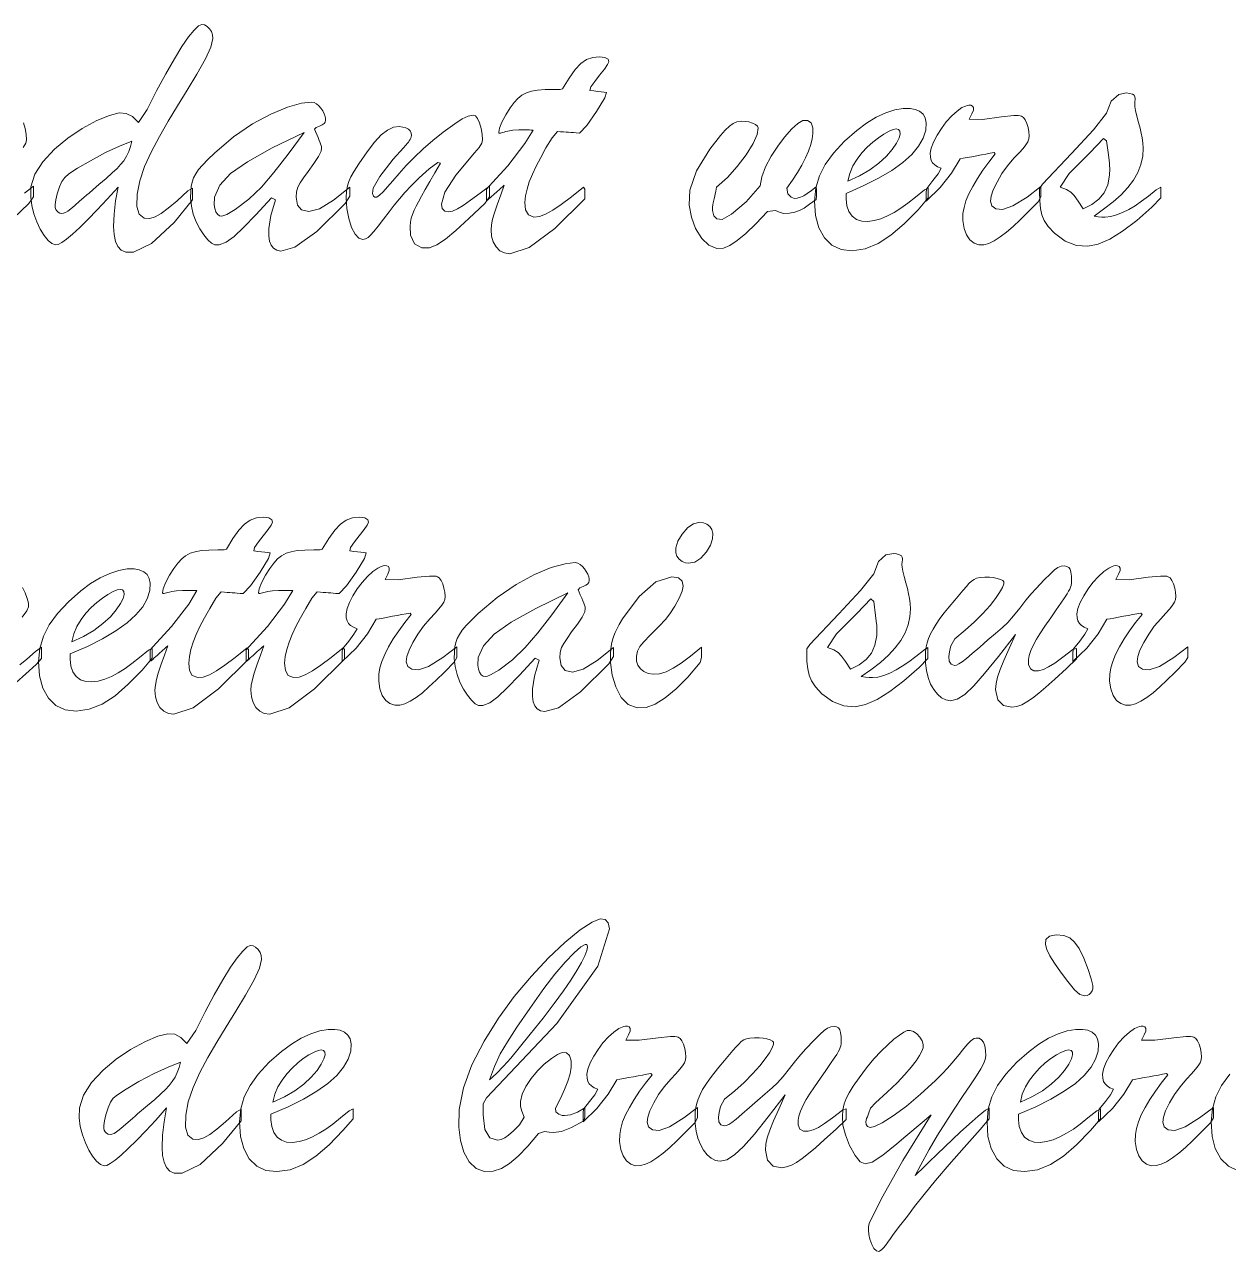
# Model space of a CAD drawing. Header units: inches. Extents: x 3 to 112, y 4 to 120.
# Drawn here: x 55.86 to 75.14, y 18.57 to 38.22 of the extents above; entities that cross this region are included whole.
import ezdxf

# ---------------------------------------------------------------- set-up
doc = ezdxf.new("R2010")
doc.units = ezdxf.units.IN
doc.header["$MEASUREMENT"] = 0
doc.layers.add('Calque 1', color=7, linetype='Continuous')

msp = doc.modelspace()

# ---------------------------------------------------------------- linework, layer by layer
at = {"layer": 'Calque 1', "lineweight": 0}
for points in [[(57.362, 35.618), (57.188, 35.424), (57.027, 35.25), (56.879, 35.098), (56.747, 34.968), (56.633, 34.864), (56.537, 34.784), (56.46, 34.729), (56.403, 34.698), (56.36, 34.692), (56.303, 34.713), (56.242, 34.764), (56.177, 34.843), (56.115, 34.942), (56.06, 35.058), (56.013, 35.188), (55.98, 35.322), (55.963, 35.458), (55.967, 35.623), (56.029, 35.823), (56.157, 36.024), (56.345, 36.223), (56.556, 36.401), (56.786, 36.556), (57.023, 36.683), (57.223, 36.766), (57.382, 36.804), (57.492, 36.797), (57.591, 36.747), (57.688, 36.652), (57.829, 36.859), (57.98, 37.158), (58.126, 37.431), (58.264, 37.673), (58.385, 37.871), (58.492, 38.023), (58.581, 38.132), (58.651, 38.197), (58.702, 38.22), (58.746, 38.213), (58.787, 38.191), (58.826, 38.154), (58.857, 38.108), (58.875, 38.058), (58.88, 37.998), (58.848, 37.86), (58.762, 37.669), (58.624, 37.427), (58.469, 37.17), (58.315, 36.918), (58.163, 36.671), (58.023, 36.427), (57.897, 36.185), (57.787, 35.946), (57.709, 35.717), (57.669, 35.501), (57.665, 35.308), (57.702, 35.181), (57.78, 35.117), (57.872, 35.112), (57.956, 35.139), (58.053, 35.194), (58.165, 35.278), (58.307, 35.398), (58.481, 35.556), (58.553, 35.598), (58.553, 35.496), (58.553, 35.412), (58.259, 35.051), (57.899, 34.714), (57.609, 34.573), (57.485, 34.576), (57.412, 34.608), (57.358, 34.665), (57.321, 34.748), (57.298, 34.855), (57.29, 34.987), (57.297, 35.184), (57.321, 35.396)], [(64.345, 37.182), (64.38, 37.182), (64.443, 37.182), (64.48, 37.192), (64.584, 37.364), (64.681, 37.498), (64.771, 37.594), (64.864, 37.658), (64.964, 37.694), (65.073, 37.704), (65.16, 37.693), (65.21, 37.664), (65.221, 37.624), (65.2, 37.58), (65.15, 37.507), (65.071, 37.408), (64.995, 37.308), (64.932, 37.221), (64.918, 37.165), (64.983, 37.157), (65.043, 37.15), (65.098, 37.144), (65.145, 37.138), (65.184, 37.134), (65.156, 37.044), (65.022, 36.826), (64.868, 36.603), (64.75, 36.482), (64.698, 36.485), (64.654, 36.489), (64.614, 36.492), (64.575, 36.495), (64.536, 36.498), (64.495, 36.501), (64.449, 36.504), (64.398, 36.508), (64.312, 36.406), (64.215, 36.243), (64.131, 36.093), (64.058, 35.954), (63.997, 35.824), (63.948, 35.702), (63.911, 35.586), (63.888, 35.475), (63.878, 35.368), (63.888, 35.25), (63.935, 35.17), (64.021, 35.136), (64.109, 35.144), (64.208, 35.181), (64.322, 35.245), (64.458, 35.338), (64.621, 35.461), (64.814, 35.614), (64.835, 35.586), (64.835, 35.488), (64.835, 35.43), (64.357, 34.954), (63.948, 34.651), (63.637, 34.55), (63.552, 34.562), (63.478, 34.598), (63.417, 34.659), (63.371, 34.738), (63.345, 34.83), (63.337, 34.933), (63.343, 35.014), (63.361, 35.105), (63.388, 35.205), (63.431, 35.332), (63.49, 35.495), (63.544, 35.647), (63.517, 35.622), (63.49, 35.599), (63.464, 35.575), (63.44, 35.553), (63.417, 35.532), (63.395, 35.512), (63.373, 35.492), (63.35, 35.472), (63.325, 35.45), (63.301, 35.429), (63.277, 35.407), (63.262, 35.404), (63.262, 35.489), (63.262, 35.582), (63.361, 35.69), (63.604, 35.957), (63.876, 36.314), (64.009, 36.529), (63.98, 36.53), (63.952, 36.532), (63.925, 36.533), (63.895, 36.533), (63.862, 36.534), (63.779, 36.533), (63.682, 36.527), (63.605, 36.515), (63.567, 36.506), (63.544, 36.499), (63.522, 36.492), (63.502, 36.486), (63.486, 36.482), (63.474, 36.48), (63.467, 36.481), (63.462, 36.486), (63.46, 36.495), (63.469, 36.559), (63.506, 36.656), (63.571, 36.775), (63.639, 36.885), (63.703, 36.971), (63.765, 37.038), (63.828, 37.089), (63.901, 37.127), (63.982, 37.153), (64.08, 37.169), (64.201, 37.179)], [(58.904, 36.162), (59.213, 36.42), (59.515, 36.628), (59.811, 36.787), (60.078, 36.897), (60.299, 36.961), (60.459, 36.978), (60.501, 36.97), (60.54, 36.95), (60.578, 36.918), (60.611, 36.879), (60.639, 36.837), (60.661, 36.791), (60.677, 36.75), (60.686, 36.718), (60.686, 36.689), (60.678, 36.658), (60.66, 36.633), (60.631, 36.615), (60.589, 36.595), (60.532, 36.573), (60.506, 36.544), (60.523, 36.505), (60.543, 36.459), (60.564, 36.41), (60.583, 36.365), (60.598, 36.328), (60.61, 36.296), (60.618, 36.267), (60.621, 36.241), (60.612, 36.191), (60.571, 36.107), (60.496, 35.993), (60.404, 35.867), (60.33, 35.764), (60.277, 35.685), (60.242, 35.617), (60.221, 35.541), (60.213, 35.454), (60.233, 35.329), (60.301, 35.251), (60.417, 35.225), (60.588, 35.271), (60.814, 35.409), (61.074, 35.618), (61.074, 35.563), (61.074, 35.473), (61.001, 35.355), (60.547, 34.906), (60.194, 34.653), (59.971, 34.593), (59.902, 34.605), (59.849, 34.636), (59.812, 34.684), (59.787, 34.75), (59.774, 34.833), (59.774, 34.956), (59.808, 35.161), (59.883, 35.415), (59.819, 35.446), (59.569, 35.175), (59.371, 34.969), (59.221, 34.827), (59.093, 34.734), (58.982, 34.69), (58.913, 34.69), (58.86, 34.718), (58.799, 34.773), (58.733, 34.853), (58.671, 34.948), (58.615, 35.06), (58.567, 35.184), (58.536, 35.312), (58.524, 35.443), (58.525, 35.544), (58.533, 35.626), (58.548, 35.698), (58.571, 35.763), (58.605, 35.829), (58.652, 35.896), (58.714, 35.97), (58.798, 36.058)], [(72.118, 35.54), (72.118, 35.56), (72.118, 35.596), (72.166, 35.663), (72.631, 36.156), (72.982, 36.533), (73.192, 36.801), (73.268, 36.995), (73.387, 37.102), (73.514, 37.125), (73.558, 37.118), (73.606, 37.103), (73.637, 37.087), (73.645, 37.063), (73.653, 37.037), (73.651, 37.02), (73.646, 36.988), (73.643, 36.95), (73.644, 36.905), (73.655, 36.842), (73.676, 36.755), (73.704, 36.653), (73.729, 36.56), (73.749, 36.479), (73.764, 36.405), (73.774, 36.325), (73.778, 36.238), (73.771, 36.112), (73.743, 35.981), (73.693, 35.853), (73.623, 35.73), (73.535, 35.61), (73.427, 35.494), (73.297, 35.379), (73.145, 35.261), (72.992, 35.152), (73.06, 35.142), (73.117, 35.137), (73.172, 35.136), (73.26, 35.145), (73.352, 35.17), (73.449, 35.209), (73.548, 35.259), (73.648, 35.319), (73.751, 35.389), (73.863, 35.472), (73.987, 35.571), (74.06, 35.617), (74.06, 35.53), (74.06, 35.443), (73.919, 35.295), (73.675, 35.082), (73.45, 34.912), (73.244, 34.785), (73.058, 34.704), (72.892, 34.669), (72.712, 34.682), (72.53, 34.752), (72.358, 34.878), (72.257, 34.987), (72.193, 35.083), (72.155, 35.175), (72.134, 35.275), (72.122, 35.397)], [(63.07, 36.168), (62.772, 35.81), (62.596, 35.534), (62.542, 35.344), (62.555, 35.273), (62.593, 35.231), (62.653, 35.219), (62.719, 35.232), (62.798, 35.266), (62.889, 35.321), (63.007, 35.405), (63.162, 35.521), (63.31, 35.633), (63.31, 35.56), (63.31, 35.462), (63.235, 35.356), (62.981, 35.112), (62.772, 34.922), (62.608, 34.785), (62.469, 34.694), (62.349, 34.646), (62.226, 34.642), (62.108, 34.707), (62.047, 34.846), (62.038, 34.989), (62.045, 35.053), (62.058, 35.117), (62.078, 35.18), (62.103, 35.245), (62.134, 35.312), (62.171, 35.383), (62.219, 35.471), (62.281, 35.58), (62.354, 35.708), (62.436, 35.847), (62.525, 35.998), (62.482, 36.011), (62.344, 35.908), (62.185, 35.765), (62.055, 35.637), (61.955, 35.532), (61.867, 35.43), (61.786, 35.329), (61.702, 35.221), (61.614, 35.105), (61.529, 34.993), (61.459, 34.906), (61.407, 34.847), (61.365, 34.81), (61.322, 34.787), (61.28, 34.778), (61.218, 34.797), (61.158, 34.861), (61.101, 34.972), (61.055, 35.115), (61.027, 35.274), (61.017, 35.447), (61.022, 35.551), (61.034, 35.638), (61.056, 35.709), (61.091, 35.782), (61.143, 35.873), (61.218, 35.992), (61.351, 36.184), (61.47, 36.338), (61.576, 36.452), (61.676, 36.53), (61.774, 36.574), (61.862, 36.585), (61.921, 36.579), (61.971, 36.566), (62.013, 36.546), (62.042, 36.517), (62.058, 36.48), (62.061, 36.443), (62.058, 36.422), (62.05, 36.401), (62.039, 36.379), (62.026, 36.357), (62.012, 36.338), (61.996, 36.318), (61.97, 36.289), (61.933, 36.248), (61.768, 36.062), (61.553, 35.789), (61.447, 35.6), (61.436, 35.512), (61.45, 35.474), (61.476, 35.455), (61.508, 35.458), (61.549, 35.487), (61.606, 35.542), (61.678, 35.622), (61.764, 35.719), (61.864, 35.833), (61.977, 35.96), (62.105, 36.092), (62.246, 36.227), (62.401, 36.365), (62.57, 36.499), (62.753, 36.63), (62.875, 36.708), (62.967, 36.751), (63.047, 36.768), (63.085, 36.757), (63.117, 36.716), (63.149, 36.645), (63.176, 36.555), (63.193, 36.465), (63.199, 36.374), (63.186, 36.319), (63.143, 36.251)], [(69.021, 35.516), (69.021, 35.496), (69.021, 35.459), (69.021, 35.429), (69.034, 35.318), (69.067, 35.226), (69.12, 35.152), (69.189, 35.1), (69.271, 35.072), (69.367, 35.067), (69.47, 35.08), (69.576, 35.11), (69.684, 35.155), (69.793, 35.212), (69.9, 35.28), (70.01, 35.36), (70.134, 35.457), (70.275, 35.573), (70.335, 35.604), (70.335, 35.519), (70.335, 35.447), (70.174, 35.255), (69.952, 35.028), (69.74, 34.847), (69.535, 34.712), (69.327, 34.629), (69.117, 34.598), (68.941, 34.618), (68.794, 34.687), (68.673, 34.805), (68.584, 34.966), (68.532, 35.164), (68.517, 35.394), (68.538, 35.603), (68.594, 35.798), (68.685, 35.98), (68.817, 36.161), (68.994, 36.35), (69.191, 36.525), (69.348, 36.641), (69.504, 36.735), (69.658, 36.805), (69.803, 36.852), (69.937, 36.876), (70.046, 36.877), (70.13, 36.862), (70.199, 36.831), (70.254, 36.785), (70.289, 36.724), (70.305, 36.647), (70.297, 36.53), (70.257, 36.4), (70.183, 36.27), (70.075, 36.141), (69.932, 36.013), (69.754, 35.885), (69.541, 35.759), (69.297, 35.636)], [(70.305, 35.393), (70.305, 35.446), (70.305, 35.541), (70.312, 35.596), (70.412, 35.72), (70.494, 35.83), (70.544, 35.918), (70.486, 35.943), (70.44, 35.971), (70.407, 36.003), (70.384, 36.043), (70.371, 36.094), (70.369, 36.159), (70.385, 36.242), (70.421, 36.339), (70.478, 36.448), (70.547, 36.556), (70.625, 36.66), (70.713, 36.757), (70.798, 36.835), (70.877, 36.889), (70.933, 36.915), (70.961, 36.924), (70.988, 36.929), (71.02, 36.928), (71.047, 36.915), (71.06, 36.889), (71.059, 36.85), (71.036, 36.79), (70.992, 36.706), (71.204, 36.701), (71.508, 36.742), (71.706, 36.761), (71.776, 36.761), (71.808, 36.758), (71.831, 36.752), (71.86, 36.732), (71.89, 36.693), (71.915, 36.638), (71.935, 36.571), (71.948, 36.503), (71.953, 36.436), (71.948, 36.389), (71.931, 36.342), (71.901, 36.294), (71.856, 36.237), (71.792, 36.165), (71.71, 36.078), (71.608, 35.959), (71.517, 35.832), (71.438, 35.698), (71.377, 35.574), (71.342, 35.472), (71.332, 35.391), (71.356, 35.314), (71.42, 35.27), (71.525, 35.259), (71.691, 35.315), (71.919, 35.458), (72.142, 35.628), (72.142, 35.556), (72.142, 35.46), (72.097, 35.382), (71.943, 35.224), (71.809, 35.092), (71.695, 34.985), (71.589, 34.895), (71.489, 34.819), (71.394, 34.758), (71.307, 34.716), (71.226, 34.694), (71.147, 34.694), (71.07, 34.719), (71.004, 34.772), (70.948, 34.85), (70.91, 34.953), (70.892, 35.08), (70.893, 35.193), (70.91, 35.29), (70.941, 35.395), (70.988, 35.508), (71.049, 35.628), (71.125, 35.754), (71.213, 35.886), (71.308, 36.017), (71.411, 36.148), (71.392, 36.17), (71.329, 36.158), (71.261, 36.145), (71.188, 36.131), (71.113, 36.117), (71.035, 36.103), (70.961, 36.09), (70.898, 36.078), (70.848, 36.069), (70.71, 35.838), (70.527, 35.608)], [(66.947, 35.618), (66.933, 35.55), (66.906, 35.427), (66.893, 35.364), (66.886, 35.33), (66.882, 35.293), (66.882, 35.243), (66.902, 35.157), (66.953, 35.108), (67.036, 35.099), (67.185, 35.182), (67.42, 35.382), (67.645, 35.638), (67.673, 35.782), (67.732, 35.94), (67.823, 36.11), (67.926, 36.271), (68.036, 36.418), (68.151, 36.548), (68.25, 36.638), (68.328, 36.684), (68.401, 36.685), (68.461, 36.645), (68.49, 36.565), (68.491, 36.475), (68.479, 36.392), (68.454, 36.298), (68.418, 36.194), (68.371, 36.084), (68.312, 35.969), (68.243, 35.849), (68.163, 35.726), (68.072, 35.601), (68.088, 35.51), (68.14, 35.457), (68.193, 35.436), (68.24, 35.439), (68.289, 35.454), (68.342, 35.479), (68.4, 35.515), (68.467, 35.563), (68.544, 35.622), (68.547, 35.573), (68.547, 35.475), (68.543, 35.42), (68.437, 35.341), (68.348, 35.281), (68.274, 35.24), (68.2, 35.214), (68.113, 35.199), (68.023, 35.196), (67.967, 35.208), (67.889, 35.24), (67.765, 35.224), (67.576, 35.031), (67.413, 34.876), (67.277, 34.759), (67.159, 34.68), (67.058, 34.638), (66.952, 34.635), (66.823, 34.686), (66.709, 34.794), (66.611, 34.956), (66.543, 35.135), (66.51, 35.327), (66.52, 35.569), (66.627, 35.879), (66.838, 36.226), (67.008, 36.444), (67.087, 36.531), (67.154, 36.594), (67.212, 36.635), (67.274, 36.66), (67.342, 36.671), (67.405, 36.67), (67.464, 36.66), (67.521, 36.643), (67.57, 36.62), (67.601, 36.594), (67.613, 36.565), (67.596, 36.46), (67.532, 36.314), (67.422, 36.135), (67.278, 35.945), (67.12, 35.773)], [(60.342, 36.492), (59.828, 36.243), (59.436, 36.024), (59.164, 35.833), (58.99, 35.646), (58.907, 35.455), (58.9, 35.333), (58.91, 35.273), (58.928, 35.221), (58.955, 35.182), (58.988, 35.159), (59.025, 35.153), (59.058, 35.161), (59.105, 35.18), (59.237, 35.257), (59.455, 35.422), (59.659, 35.618), (59.859, 35.852), (60.086, 36.143)], [(69.051, 35.712), (69.237, 35.795), (69.403, 35.891), (69.547, 36.001), (69.667, 36.112), (69.76, 36.219), (69.827, 36.321), (69.869, 36.404), (69.888, 36.467), (69.884, 36.512), (69.863, 36.54), (69.825, 36.549), (69.777, 36.54), (69.711, 36.512), (69.628, 36.467), (69.539, 36.408), (69.449, 36.339), (69.359, 36.258), (69.275, 36.167), (69.198, 36.066), (69.131, 35.955), (69.082, 35.837)], [(73.238, 36), (73.221, 36.131), (73.193, 36.358), (73.146, 36.396), (72.927, 36.167), (72.596, 35.835), (72.45, 35.615), (72.551, 35.58), (72.621, 35.537), (72.674, 35.48), (72.74, 35.392), (72.82, 35.27), (72.956, 35.34), (73.067, 35.425), (73.153, 35.527), (73.211, 35.654), (73.24, 35.809), (73.243, 35.908), (73.243, 35.929), (73.242, 35.947), (73.241, 35.965), (73.239, 35.982)], [(57.584, 36.351), (57.385, 36.274), (57.163, 36.17), (56.919, 36.04), (56.712, 35.92), (56.575, 35.83), (56.508, 35.772), (56.464, 35.709), (56.424, 35.62), (56.389, 35.51), (56.366, 35.413), (56.354, 35.337), (56.355, 35.291), (56.363, 35.26), (56.379, 35.234), (56.401, 35.213), (56.427, 35.2), (56.456, 35.195), (56.487, 35.199), (56.521, 35.212), (56.558, 35.233), (56.605, 35.268), (56.668, 35.321), (56.746, 35.389), (56.814, 35.449), (56.862, 35.491), (56.898, 35.522), (56.961, 35.576), (57.055, 35.656), (57.171, 35.755), (57.27, 35.843), (57.346, 35.915), (57.403, 35.976), (57.453, 36.04), (57.497, 36.11), (57.534, 36.185), (57.563, 36.265)], [(58.961, 29.807), (58.996, 29.807), (59.059, 29.807), (59.096, 29.816), (59.2, 29.989), (59.297, 30.122), (59.387, 30.218), (59.48, 30.282), (59.581, 30.319), (59.689, 30.329), (59.776, 30.317), (59.826, 30.289), (59.837, 30.248), (59.816, 30.204), (59.766, 30.132), (59.687, 30.032), (59.611, 29.933), (59.549, 29.846), (59.534, 29.789), (59.599, 29.782), (59.659, 29.775), (59.714, 29.769), (59.761, 29.763), (59.8, 29.758), (59.772, 29.669), (59.638, 29.45), (59.484, 29.228), (59.366, 29.106), (59.315, 29.11), (59.27, 29.113), (59.23, 29.116), (59.191, 29.12), (59.152, 29.123), (59.111, 29.126), (59.065, 29.129), (59.014, 29.133), (58.928, 29.031), (58.831, 28.868), (58.747, 28.717), (58.674, 28.579), (58.613, 28.449), (58.564, 28.326), (58.527, 28.211), (58.504, 28.1), (58.494, 27.993), (58.504, 27.875), (58.551, 27.794), (58.637, 27.761), (58.725, 27.769), (58.824, 27.805), (58.938, 27.869), (59.074, 27.962), (59.237, 28.085), (59.43, 28.238), (59.451, 28.21), (59.451, 28.112), (59.451, 28.054), (58.973, 27.579), (58.564, 27.276), (58.253, 27.175), (58.168, 27.187), (58.094, 27.223), (58.033, 27.283), (57.987, 27.362), (57.961, 27.455), (57.953, 27.557), (57.96, 27.639), (57.977, 27.729), (58.005, 27.83), (58.047, 27.957), (58.106, 28.12), (58.161, 28.271), (58.133, 28.247), (58.106, 28.223), (58.08, 28.2), (58.056, 28.177), (58.033, 28.156), (58.011, 28.137), (57.989, 28.117), (57.966, 28.096), (57.942, 28.075), (57.917, 28.053), (57.893, 28.031), (57.878, 28.028), (57.878, 28.114), (57.878, 28.206), (57.977, 28.315), (58.22, 28.581), (58.493, 28.939), (58.625, 29.153), (58.596, 29.155), (58.568, 29.156), (58.541, 29.157), (58.511, 29.158), (58.478, 29.158), (58.395, 29.157), (58.298, 29.151), (58.221, 29.14), (58.184, 29.13), (58.16, 29.124), (58.138, 29.117), (58.118, 29.111), (58.102, 29.106), (58.09, 29.105), (58.083, 29.106), (58.078, 29.111), (58.076, 29.12), (58.085, 29.183), (58.122, 29.28), (58.187, 29.4), (58.255, 29.509), (58.319, 29.596), (58.381, 29.663), (58.444, 29.713), (58.517, 29.751), (58.599, 29.777), (58.696, 29.794), (58.817, 29.803)], [(60.498, 29.807), (60.532, 29.807), (60.596, 29.807), (60.632, 29.816), (60.736, 29.989), (60.834, 30.122), (60.924, 30.218), (61.016, 30.282), (61.117, 30.319), (61.226, 30.329), (61.313, 30.317), (61.362, 30.289), (61.374, 30.248), (61.353, 30.204), (61.303, 30.132), (61.224, 30.032), (61.147, 29.933), (61.085, 29.846), (61.071, 29.789), (61.136, 29.782), (61.196, 29.775), (61.25, 29.769), (61.297, 29.763), (61.337, 29.758), (61.308, 29.669), (61.174, 29.45), (61.02, 29.228), (60.902, 29.106), (60.851, 29.11), (60.806, 29.113), (60.767, 29.116), (60.728, 29.12), (60.688, 29.123), (60.648, 29.126), (60.602, 29.129), (60.55, 29.133), (60.464, 29.031), (60.368, 28.868), (60.283, 28.717), (60.211, 28.579), (60.15, 28.449), (60.101, 28.326), (60.064, 28.211), (60.04, 28.1), (60.03, 27.993), (60.041, 27.875), (60.088, 27.794), (60.173, 27.761), (60.262, 27.769), (60.36, 27.805), (60.475, 27.869), (60.61, 27.962), (60.774, 28.085), (60.966, 28.238), (60.987, 28.21), (60.987, 28.112), (60.987, 28.054), (60.509, 27.579), (60.101, 27.276), (59.79, 27.175), (59.704, 27.187), (59.631, 27.223), (59.569, 27.283), (59.524, 27.362), (59.497, 27.455), (59.49, 27.557), (59.496, 27.639), (59.513, 27.729), (59.541, 27.83), (59.584, 27.957), (59.643, 28.12), (59.697, 28.271), (59.669, 28.247), (59.643, 28.223), (59.617, 28.2), (59.592, 28.177), (59.569, 28.156), (59.548, 28.137), (59.526, 28.117), (59.502, 28.096), (59.478, 28.075), (59.454, 28.053), (59.429, 28.031), (59.415, 28.028), (59.415, 28.114), (59.415, 28.206), (59.514, 28.315), (59.756, 28.581), (60.029, 28.939), (60.162, 29.153), (60.133, 29.155), (60.105, 29.156), (60.078, 29.157), (60.048, 29.158), (60.014, 29.158), (59.932, 29.157), (59.834, 29.151), (59.758, 29.14), (59.72, 29.13), (59.697, 29.124), (59.675, 29.117), (59.654, 29.111), (59.638, 29.106), (59.627, 29.105), (59.619, 29.106), (59.615, 29.111), (59.613, 29.12), (59.622, 29.183), (59.659, 29.28), (59.724, 29.4), (59.792, 29.509), (59.856, 29.596), (59.917, 29.663), (59.981, 29.713), (60.054, 29.751), (60.135, 29.777), (60.232, 29.794), (60.353, 29.803)], [(66.5, 29.591), (66.447, 29.598), (66.395, 29.621), (66.346, 29.658), (66.31, 29.706), (66.292, 29.761), (66.294, 29.841), (66.328, 29.945), (66.394, 30.057), (66.486, 30.162), (66.58, 30.226), (66.677, 30.248), (66.739, 30.241), (66.792, 30.218), (66.838, 30.182), (66.869, 30.132), (66.885, 30.068), (66.883, 29.984), (66.851, 29.883), (66.786, 29.775), (66.696, 29.673), (66.6, 29.611)], [(68.391, 28.165), (68.391, 28.185), (68.391, 28.22), (68.439, 28.288), (68.904, 28.781), (69.254, 29.158), (69.465, 29.425), (69.541, 29.62), (69.66, 29.727), (69.786, 29.749), (69.831, 29.743), (69.878, 29.728), (69.91, 29.711), (69.917, 29.688), (69.926, 29.662), (69.924, 29.645), (69.918, 29.613), (69.916, 29.574), (69.917, 29.53), (69.928, 29.466), (69.949, 29.38), (69.977, 29.278), (70.002, 29.185), (70.022, 29.104), (70.037, 29.029), (70.046, 28.949), (70.05, 28.863), (70.043, 28.736), (70.015, 28.605), (69.966, 28.478), (69.896, 28.355), (69.807, 28.235), (69.699, 28.119), (69.57, 28.003), (69.417, 27.886), (69.265, 27.777), (69.333, 27.767), (69.39, 27.761), (69.445, 27.76), (69.532, 27.77), (69.625, 27.795), (69.722, 27.833), (69.821, 27.883), (69.921, 27.943), (70.024, 28.013), (70.136, 28.097), (70.26, 28.195), (70.332, 28.242), (70.332, 28.155), (70.332, 28.067), (70.191, 27.92), (69.947, 27.707), (69.722, 27.537), (69.517, 27.41), (69.331, 27.329), (69.165, 27.294), (68.985, 27.307), (68.803, 27.376), (68.631, 27.503), (68.53, 27.612), (68.466, 27.707), (68.428, 27.8), (68.407, 27.9), (68.395, 28.021)], [(56.594, 28.141), (56.594, 28.12), (56.594, 28.083), (56.594, 28.054), (56.606, 27.943), (56.639, 27.851), (56.693, 27.777), (56.762, 27.725), (56.844, 27.697), (56.939, 27.692), (57.043, 27.705), (57.149, 27.734), (57.257, 27.78), (57.365, 27.837), (57.473, 27.905), (57.583, 27.985), (57.707, 28.082), (57.847, 28.198), (57.908, 28.229), (57.908, 28.143), (57.908, 28.072), (57.747, 27.88), (57.525, 27.653), (57.313, 27.471), (57.107, 27.337), (56.9, 27.254), (56.69, 27.223), (56.514, 27.243), (56.366, 27.312), (56.246, 27.43), (56.156, 27.591), (56.104, 27.788), (56.09, 28.019), (56.111, 28.228), (56.167, 28.423), (56.258, 28.604), (56.39, 28.786), (56.567, 28.974), (56.764, 29.15), (56.921, 29.266), (57.077, 29.359), (57.231, 29.43), (57.376, 29.477), (57.509, 29.501), (57.619, 29.502), (57.702, 29.486), (57.772, 29.456), (57.826, 29.41), (57.862, 29.348), (57.877, 29.271), (57.87, 29.154), (57.83, 29.024), (57.756, 28.895), (57.648, 28.766), (57.505, 28.637), (57.326, 28.509), (57.114, 28.383), (56.87, 28.261)], [(60.951, 28.018), (60.951, 28.07), (60.951, 28.166), (60.958, 28.221), (61.058, 28.344), (61.14, 28.454), (61.189, 28.543), (61.132, 28.568), (61.086, 28.596), (61.052, 28.627), (61.03, 28.668), (61.017, 28.719), (61.015, 28.784), (61.03, 28.867), (61.067, 28.963), (61.123, 29.072), (61.192, 29.181), (61.271, 29.284), (61.359, 29.382), (61.444, 29.459), (61.523, 29.513), (61.578, 29.539), (61.606, 29.549), (61.634, 29.554), (61.666, 29.553), (61.693, 29.54), (61.706, 29.514), (61.704, 29.475), (61.682, 29.415), (61.638, 29.33), (61.85, 29.326), (62.154, 29.367), (62.352, 29.385), (62.421, 29.386), (62.454, 29.383), (62.477, 29.377), (62.506, 29.357), (62.535, 29.318), (62.561, 29.262), (62.581, 29.195), (62.594, 29.128), (62.599, 29.061), (62.594, 29.013), (62.577, 28.967), (62.547, 28.918), (62.501, 28.862), (62.438, 28.79), (62.355, 28.702), (62.253, 28.583), (62.162, 28.457), (62.083, 28.323), (62.023, 28.198), (61.988, 28.097), (61.978, 28.015), (62.002, 27.939), (62.066, 27.895), (62.171, 27.884), (62.336, 27.94), (62.564, 28.082), (62.788, 28.252), (62.788, 28.181), (62.788, 28.085), (62.742, 28.007), (62.588, 27.849), (62.455, 27.717), (62.34, 27.61), (62.235, 27.519), (62.135, 27.443), (62.04, 27.382), (61.952, 27.34), (61.872, 27.319), (61.793, 27.319), (61.716, 27.344), (61.649, 27.396), (61.594, 27.475), (61.556, 27.578), (61.538, 27.705), (61.539, 27.818), (61.555, 27.915), (61.587, 28.02), (61.634, 28.133), (61.695, 28.253), (61.77, 28.379), (61.858, 28.51), (61.954, 28.642), (62.057, 28.773), (62.038, 28.795), (61.975, 28.782), (61.906, 28.769), (61.834, 28.756), (61.759, 28.742), (61.681, 28.728), (61.606, 28.715), (61.544, 28.703), (61.494, 28.694), (61.355, 28.462), (61.173, 28.232)], [(63.127, 28.786), (63.435, 29.044), (63.737, 29.253), (64.033, 29.411), (64.3, 29.522), (64.522, 29.585), (64.682, 29.602), (64.723, 29.595), (64.763, 29.574), (64.8, 29.542), (64.833, 29.504), (64.861, 29.461), (64.884, 29.415), (64.9, 29.375), (64.908, 29.343), (64.909, 29.314), (64.901, 29.283), (64.882, 29.258), (64.854, 29.239), (64.812, 29.22), (64.755, 29.197), (64.728, 29.168), (64.745, 29.129), (64.765, 29.084), (64.787, 29.034), (64.806, 28.99), (64.821, 28.953), (64.833, 28.921), (64.84, 28.892), (64.843, 28.865), (64.835, 28.816), (64.794, 28.731), (64.719, 28.618), (64.626, 28.492), (64.553, 28.389), (64.5, 28.309), (64.465, 28.242), (64.443, 28.165), (64.435, 28.079), (64.456, 27.954), (64.524, 27.876), (64.639, 27.85), (64.811, 27.896), (65.037, 28.033), (65.297, 28.243), (65.297, 28.188), (65.297, 28.098), (65.224, 27.98), (64.77, 27.53), (64.417, 27.277), (64.194, 27.217), (64.125, 27.23), (64.072, 27.261), (64.035, 27.309), (64.01, 27.375), (63.997, 27.458), (63.997, 27.581), (64.031, 27.785), (64.105, 28.04), (64.042, 28.071), (63.791, 27.8), (63.593, 27.594), (63.444, 27.451), (63.315, 27.359), (63.205, 27.314), (63.136, 27.314), (63.083, 27.343), (63.022, 27.398), (62.956, 27.477), (62.894, 27.573), (62.837, 27.685), (62.79, 27.809), (62.759, 27.937), (62.746, 28.068), (62.748, 28.168), (62.756, 28.251), (62.77, 28.322), (62.793, 28.387), (62.828, 28.453), (62.874, 28.52), (62.937, 28.594), (63.021, 28.683)], [(71.734, 28.453), (71.463, 28.101), (71.24, 27.826), (71.065, 27.626), (70.922, 27.492), (70.798, 27.414), (70.695, 27.391), (70.62, 27.404), (70.549, 27.438), (70.483, 27.494), (70.424, 27.568), (70.375, 27.657), (70.337, 27.76), (70.309, 27.873), (70.294, 27.99), (70.291, 28.102), (70.294, 28.18), (70.303, 28.251), (70.317, 28.318), (70.34, 28.387), (70.372, 28.459), (70.413, 28.537), (70.463, 28.619), (70.522, 28.705), (70.591, 28.796), (70.671, 28.895), (70.76, 29.001), (70.843, 29.097), (70.898, 29.161), (70.947, 29.218), (70.989, 29.267), (71.03, 29.305), (71.07, 29.333), (71.112, 29.351), (71.169, 29.362), (71.242, 29.368), (71.316, 29.368), (71.379, 29.362), (71.44, 29.35), (71.495, 29.333), (71.532, 29.315), (71.55, 29.297), (71.547, 29.263), (71.524, 29.204), (71.48, 29.125), (71.416, 29.027), (71.327, 28.915), (71.213, 28.789), (71.077, 28.653), (70.926, 28.518), (70.762, 28.384), (70.697, 28.267), (70.675, 28.172), (70.666, 28.096), (70.673, 28.023), (70.703, 27.974), (70.756, 27.955), (70.79, 27.96), (70.829, 27.98), (70.88, 28.013), (70.947, 28.065), (71.042, 28.144), (71.162, 28.248), (71.293, 28.363), (71.415, 28.468), (71.527, 28.564), (71.61, 28.645), (71.703, 28.748), (71.803, 28.875), (71.901, 29), (71.984, 29.101), (72.063, 29.188), (72.194, 29.324), (72.293, 29.423), (72.36, 29.484), (72.414, 29.522), (72.466, 29.543), (72.517, 29.548), (72.558, 29.541), (72.589, 29.524), (72.61, 29.496), (72.623, 29.45), (72.63, 29.383), (72.631, 29.309), (72.629, 29.271), (72.624, 29.238), (72.616, 29.21), (72.604, 29.179), (72.585, 29.143), (72.559, 29.101), (72.519, 29.039), (72.461, 28.953), (72.386, 28.845), (72.3, 28.72), (72.204, 28.582), (72.123, 28.464), (72.07, 28.378), (72.023, 28.286), (71.982, 28.192), (71.953, 28.112), (71.94, 28.048), (71.942, 27.972), (71.972, 27.903), (72.029, 27.871), (72.103, 27.871), (72.181, 27.892), (72.265, 27.933), (72.363, 27.994), (72.492, 28.087), (72.654, 28.21), (72.712, 28.228), (72.712, 28.134), (72.712, 28.059), (72.551, 27.905), (72.364, 27.736), (72.22, 27.607), (72.108, 27.511), (72.008, 27.432), (71.917, 27.37), (71.835, 27.325), (71.755, 27.297), (71.678, 27.286), (71.542, 27.311), (71.45, 27.405), (71.416, 27.568), (71.423, 27.664), (71.447, 27.766), (71.489, 27.888), (71.549, 28.037), (71.631, 28.225)], [(72.655, 28.018), (72.655, 28.07), (72.655, 28.166), (72.662, 28.221), (72.762, 28.344), (72.844, 28.454), (72.894, 28.543), (72.836, 28.568), (72.79, 28.596), (72.757, 28.627), (72.734, 28.668), (72.721, 28.719), (72.719, 28.784), (72.734, 28.867), (72.771, 28.963), (72.827, 29.072), (72.896, 29.181), (72.975, 29.284), (73.063, 29.382), (73.148, 29.459), (73.227, 29.513), (73.283, 29.539), (73.311, 29.549), (73.338, 29.554), (73.37, 29.553), (73.397, 29.54), (73.41, 29.514), (73.408, 29.475), (73.386, 29.415), (73.342, 29.33), (73.554, 29.326), (73.858, 29.367), (74.056, 29.385), (74.125, 29.386), (74.158, 29.383), (74.181, 29.377), (74.21, 29.357), (74.24, 29.318), (74.265, 29.262), (74.285, 29.195), (74.298, 29.128), (74.303, 29.061), (74.298, 29.013), (74.281, 28.967), (74.251, 28.918), (74.205, 28.862), (74.142, 28.79), (74.06, 28.702), (73.957, 28.583), (73.867, 28.457), (73.787, 28.323), (73.727, 28.198), (73.692, 28.097), (73.682, 28.015), (73.706, 27.939), (73.77, 27.895), (73.875, 27.884), (74.041, 27.94), (74.268, 28.082), (74.492, 28.252), (74.492, 28.181), (74.492, 28.085), (74.446, 28.007), (74.293, 27.849), (74.159, 27.717), (74.044, 27.61), (73.939, 27.519), (73.839, 27.443), (73.744, 27.382), (73.657, 27.34), (73.576, 27.319), (73.497, 27.319), (73.42, 27.344), (73.353, 27.396), (73.298, 27.475), (73.26, 27.578), (73.242, 27.705), (73.243, 27.818), (73.259, 27.915), (73.291, 28.02), (73.338, 28.133), (73.399, 28.253), (73.474, 28.379), (73.562, 28.51), (73.658, 28.642), (73.761, 28.773), (73.742, 28.795), (73.679, 28.782), (73.611, 28.769), (73.538, 28.756), (73.463, 28.742), (73.385, 28.728), (73.31, 28.715), (73.248, 28.703), (73.198, 28.694), (73.059, 28.462), (72.877, 28.232)], [(66.704, 28.249), (66.704, 28.189), (66.704, 28.08), (66.682, 28.001), (66.486, 27.769), (66.3, 27.58), (66.123, 27.436), (65.961, 27.337), (65.818, 27.284), (65.677, 27.277), (65.532, 27.329), (65.417, 27.442), (65.332, 27.612), (65.276, 27.802), (65.249, 28.003), (65.247, 28.141), (65.253, 28.219), (65.264, 28.295), (65.281, 28.367), (65.3, 28.43), (65.322, 28.484), (65.349, 28.538), (65.389, 28.61), (65.443, 28.7), (65.705, 29.057), (65.976, 29.295), (66.23, 29.375), (66.335, 29.358), (66.396, 29.307), (66.413, 29.226), (66.396, 29.144), (66.35, 29.035), (66.276, 28.903), (66.199, 28.782), (66.127, 28.689), (66.025, 28.586), (65.881, 28.442), (65.78, 28.335), (65.72, 28.26), (65.683, 28.185), (65.665, 28.104), (65.666, 28.026), (65.686, 27.96), (65.726, 27.903), (65.784, 27.857), (65.853, 27.827), (65.934, 27.814), (66.032, 27.821), (66.138, 27.853), (66.252, 27.91), (66.378, 27.993), (66.529, 28.106)], [(56.624, 28.336), (56.81, 28.419), (56.975, 28.516), (57.12, 28.626), (57.24, 28.736), (57.333, 28.844), (57.4, 28.945), (57.442, 29.029), (57.46, 29.092), (57.456, 29.137), (57.435, 29.164), (57.398, 29.173), (57.35, 29.164), (57.284, 29.137), (57.2, 29.092), (57.111, 29.033), (57.021, 28.963), (56.932, 28.883), (56.848, 28.792), (56.771, 28.69), (56.704, 28.579), (56.655, 28.461)], [(64.564, 29.116), (64.05, 28.868), (63.658, 28.649), (63.386, 28.458), (63.213, 28.271), (63.129, 28.08), (63.122, 27.958), (63.132, 27.897), (63.151, 27.846), (63.177, 27.807), (63.21, 27.784), (63.248, 27.778), (63.281, 27.785), (63.328, 27.804), (63.459, 27.882), (63.678, 28.047), (63.882, 28.243), (64.082, 28.477), (64.309, 28.767)], [(69.51, 28.624), (69.494, 28.756), (69.466, 28.982), (69.419, 29.021), (69.2, 28.791), (68.868, 28.46), (68.723, 28.24), (68.823, 28.205), (68.894, 28.162), (68.947, 28.105), (69.013, 28.016), (69.093, 27.895), (69.229, 27.964), (69.34, 28.05), (69.426, 28.152), (69.484, 28.279), (69.513, 28.434), (69.516, 28.533), (69.516, 28.553), (69.515, 28.572), (69.514, 28.589), (69.512, 28.607)], [(64.838, 20.868), (64.838, 20.815), (64.838, 20.719), (64.822, 20.663), (64.626, 20.554), (64.461, 20.491), (64.335, 20.475), (64.266, 20.48), (64.193, 20.492), (64.095, 20.457), (63.923, 20.254), (63.769, 20.094), (63.632, 19.976), (63.5, 19.897), (63.367, 19.855), (63.228, 19.851), (63.095, 19.899), (62.986, 20.003), (62.902, 20.159), (62.846, 20.346), (62.818, 20.56), (62.824, 20.845), (62.892, 21.191), (63.028, 21.558), (63.224, 21.938), (63.452, 22.304), (63.707, 22.653), (63.982, 22.981), (64.253, 23.27), (64.518, 23.52), (64.763, 23.72), (64.952, 23.846), (65.084, 23.898), (65.164, 23.885), (65.212, 23.831), (65.231, 23.735), (65.045, 23.136), (64.39, 22.219), (63.265, 21.028), (63.211, 20.932), (63.209, 20.859), (63.208, 20.755), (63.236, 20.524), (63.316, 20.39), (63.437, 20.352), (63.496, 20.362), (63.556, 20.388), (63.617, 20.432), (63.693, 20.5), (63.791, 20.599), (63.865, 20.719), (63.829, 20.815), (63.809, 20.891), (63.807, 20.969), (63.833, 21.087), (63.891, 21.211), (63.979, 21.34), (64.079, 21.461), (64.188, 21.568), (64.302, 21.662), (64.398, 21.725), (64.473, 21.756), (64.541, 21.753), (64.594, 21.709), (64.619, 21.624), (64.618, 21.521), (64.6, 21.415), (64.565, 21.296), (64.513, 21.164), (64.447, 21.019), (64.366, 20.862), (64.371, 20.805), (64.4, 20.783), (64.423, 20.766), (64.446, 20.755), (64.476, 20.747), (64.513, 20.745), (64.608, 20.757), (64.718, 20.798)], [(72.844, 22.662), (72.767, 22.687), (72.678, 22.762), (72.573, 22.891), (72.457, 23.047), (72.361, 23.185), (72.285, 23.305), (72.235, 23.406), (72.213, 23.488), (72.222, 23.566), (72.28, 23.62), (72.388, 23.641), (72.507, 23.63), (72.604, 23.591), (72.681, 23.525), (72.752, 23.42), (72.826, 23.269), (72.899, 23.084), (72.947, 22.936), (72.971, 22.83), (72.972, 22.776), (72.962, 22.741), (72.943, 22.709), (72.916, 22.683), (72.883, 22.668)], [(58.139, 20.868), (57.965, 20.673), (57.804, 20.5), (57.656, 20.347), (57.524, 20.218), (57.41, 20.113), (57.314, 20.034), (57.238, 19.979), (57.18, 19.948), (57.137, 19.941), (57.08, 19.962), (57.019, 20.013), (56.954, 20.093), (56.892, 20.192), (56.838, 20.307), (56.79, 20.437), (56.757, 20.572), (56.74, 20.708), (56.744, 20.872), (56.806, 21.072), (56.935, 21.273), (57.122, 21.472), (57.334, 21.65), (57.563, 21.805), (57.801, 21.932), (58.001, 22.016), (58.159, 22.054), (58.269, 22.047), (58.368, 21.996), (58.465, 21.902), (58.606, 22.108), (58.757, 22.407), (58.903, 22.681), (59.041, 22.922), (59.163, 23.12), (59.269, 23.272), (59.358, 23.381), (59.428, 23.447), (59.479, 23.47), (59.523, 23.463), (59.565, 23.441), (59.604, 23.404), (59.635, 23.357), (59.653, 23.307), (59.657, 23.247), (59.625, 23.109), (59.539, 22.918), (59.401, 22.676), (59.246, 22.42), (59.092, 22.168), (58.941, 21.92), (58.8, 21.676), (58.674, 21.434), (58.564, 21.195), (58.486, 20.967), (58.446, 20.75), (58.443, 20.558), (58.48, 20.43), (58.557, 20.366), (58.649, 20.361), (58.734, 20.388), (58.83, 20.443), (58.943, 20.527), (59.085, 20.648), (59.258, 20.806), (59.331, 20.848), (59.331, 20.746), (59.331, 20.661), (59.036, 20.3), (58.676, 19.964), (58.386, 19.822), (58.262, 19.825), (58.189, 19.857), (58.135, 19.915), (58.098, 19.997), (58.075, 20.104), (58.067, 20.236), (58.074, 20.433), (58.098, 20.645)], [(63.313, 21.318), (63.425, 21.421), (63.537, 21.536), (63.65, 21.665), (63.788, 21.832), (63.964, 22.049), (64.168, 22.305), (64.347, 22.539), (64.495, 22.742), (64.613, 22.915), (64.708, 23.067), (64.783, 23.197), (64.837, 23.305), (64.869, 23.387), (64.88, 23.443), (64.877, 23.469), (64.867, 23.484), (64.845, 23.487), (64.773, 23.448), (64.664, 23.353), (64.52, 23.205), (64.358, 23.012), (64.18, 22.779), (63.956, 22.462), (63.75, 22.162), (63.596, 21.927), (63.483, 21.734), (63.389, 21.531)], [(59.811, 20.766), (59.811, 20.745), (59.811, 20.708), (59.811, 20.679), (59.823, 20.568), (59.856, 20.475), (59.91, 20.401), (59.979, 20.35), (60.061, 20.321), (60.156, 20.316), (60.26, 20.329), (60.366, 20.359), (60.474, 20.405), (60.582, 20.462), (60.69, 20.53), (60.8, 20.609), (60.924, 20.707), (61.064, 20.822), (61.125, 20.854), (61.125, 20.768), (61.125, 20.696), (60.964, 20.505), (60.742, 20.278), (60.53, 20.096), (60.324, 19.962), (60.117, 19.879), (59.907, 19.848), (59.731, 19.867), (59.583, 19.936), (59.463, 20.054), (59.374, 20.216), (59.322, 20.413), (59.307, 20.643), (59.328, 20.852), (59.384, 21.047), (59.475, 21.229), (59.607, 21.411), (59.784, 21.599), (59.981, 21.774), (60.138, 21.891), (60.294, 21.984), (60.448, 22.055), (60.593, 22.102), (60.727, 22.125), (60.836, 22.126), (60.919, 22.111), (60.989, 22.08), (61.043, 22.034), (61.079, 21.973), (61.094, 21.896), (61.087, 21.779), (61.047, 21.649), (60.973, 21.519), (60.865, 21.39), (60.722, 21.262), (60.543, 21.134), (60.331, 21.008), (60.087, 20.885)], [(64.808, 20.643), (64.808, 20.695), (64.808, 20.791), (64.814, 20.846), (64.914, 20.969), (64.996, 21.079), (65.046, 21.168), (64.988, 21.192), (64.942, 21.22), (64.909, 21.252), (64.886, 21.292), (64.873, 21.344), (64.871, 21.408), (64.887, 21.491), (64.923, 21.588), (64.98, 21.697), (65.049, 21.805), (65.127, 21.909), (65.215, 22.006), (65.3, 22.084), (65.38, 22.138), (65.435, 22.164), (65.463, 22.174), (65.49, 22.179), (65.522, 22.178), (65.549, 22.165), (65.562, 22.138), (65.561, 22.1), (65.538, 22.04), (65.494, 21.955), (65.706, 21.951), (66.01, 21.991), (66.208, 22.01), (66.278, 22.011), (66.31, 22.007), (66.333, 22.001), (66.362, 21.981), (66.392, 21.943), (66.417, 21.887), (66.437, 21.82), (66.45, 21.753), (66.455, 21.685), (66.45, 21.638), (66.433, 21.592), (66.403, 21.543), (66.358, 21.487), (66.294, 21.415), (66.212, 21.327), (66.11, 21.208), (66.019, 21.081), (65.94, 20.948), (65.879, 20.823), (65.844, 20.721), (65.834, 20.64), (65.858, 20.563), (65.922, 20.519), (66.028, 20.509), (66.193, 20.565), (66.421, 20.707), (66.644, 20.877), (66.644, 20.805), (66.644, 20.71), (66.599, 20.631), (66.445, 20.473), (66.311, 20.341), (66.197, 20.234), (66.091, 20.144), (65.991, 20.068), (65.896, 20.007), (65.809, 19.965), (65.728, 19.944), (65.649, 19.943), (65.572, 19.969), (65.506, 20.021), (65.45, 20.1), (65.412, 20.203), (65.394, 20.33), (65.395, 20.443), (65.412, 20.539), (65.443, 20.644), (65.49, 20.758), (65.551, 20.877), (65.627, 21.004), (65.715, 21.135), (65.81, 21.266), (65.913, 21.397), (65.894, 21.42), (65.831, 21.407), (65.763, 21.394), (65.69, 21.38), (65.615, 21.367), (65.537, 21.353), (65.463, 21.339), (65.4, 21.328), (65.35, 21.318), (65.212, 21.087), (65.029, 20.857)], [(68.046, 21.078), (67.775, 20.726), (67.552, 20.45), (67.377, 20.251), (67.234, 20.117), (67.11, 20.038), (67.006, 20.016), (66.932, 20.028), (66.861, 20.063), (66.794, 20.119), (66.736, 20.192), (66.687, 20.281), (66.648, 20.385), (66.621, 20.497), (66.606, 20.615), (66.602, 20.727), (66.606, 20.804), (66.615, 20.876), (66.629, 20.943), (66.652, 21.011), (66.683, 21.084), (66.724, 21.161), (66.775, 21.243), (66.834, 21.33), (66.903, 21.421), (66.982, 21.519), (67.072, 21.626), (67.155, 21.722), (67.21, 21.786), (67.258, 21.842), (67.301, 21.891), (67.342, 21.93), (67.382, 21.958), (67.424, 21.976), (67.48, 21.987), (67.554, 21.993), (67.628, 21.992), (67.691, 21.986), (67.751, 21.974), (67.807, 21.957), (67.844, 21.94), (67.861, 21.922), (67.859, 21.888), (67.835, 21.829), (67.792, 21.749), (67.727, 21.652), (67.638, 21.54), (67.524, 21.413), (67.388, 21.277), (67.238, 21.142), (67.074, 21.009), (67.008, 20.892), (66.986, 20.797), (66.978, 20.72), (66.985, 20.647), (67.015, 20.599), (67.067, 20.58), (67.101, 20.585), (67.141, 20.604), (67.191, 20.637), (67.259, 20.69), (67.353, 20.768), (67.474, 20.873), (67.605, 20.987), (67.726, 21.093), (67.839, 21.189), (67.922, 21.269), (68.014, 21.373), (68.115, 21.5), (68.212, 21.624), (68.296, 21.726), (68.374, 21.812), (68.506, 21.949), (68.604, 22.048), (68.671, 22.109), (68.725, 22.147), (68.778, 22.168), (68.829, 22.173), (68.87, 22.166), (68.901, 22.149), (68.921, 22.121), (68.934, 22.075), (68.941, 22.007), (68.943, 21.934), (68.941, 21.895), (68.936, 21.862), (68.928, 21.834), (68.915, 21.804), (68.896, 21.768), (68.871, 21.726), (68.831, 21.664), (68.772, 21.578), (68.698, 21.469), (68.612, 21.345), (68.516, 21.207), (68.434, 21.088), (68.382, 21.002), (68.335, 20.911), (68.293, 20.817), (68.265, 20.737), (68.251, 20.673), (68.254, 20.596), (68.283, 20.528), (68.341, 20.496), (68.415, 20.496), (68.492, 20.517), (68.577, 20.557), (68.675, 20.619), (68.804, 20.711), (68.966, 20.834), (69.024, 20.853), (69.024, 20.759), (69.024, 20.684), (68.862, 20.53), (68.676, 20.36), (68.532, 20.231), (68.42, 20.136), (68.319, 20.057), (68.229, 19.995), (68.147, 19.95), (68.067, 19.922), (67.99, 19.911), (67.854, 19.936), (67.762, 20.03), (67.728, 20.192), (67.735, 20.288), (67.759, 20.391), (67.8, 20.512), (67.861, 20.661), (67.943, 20.85)], [(70.381, 20.757), (70.238, 20.636), (69.978, 20.415), (69.835, 20.293), (69.608, 20.11), (69.439, 20.002), (69.329, 19.971), (69.248, 20.007), (69.164, 20.105), (69.078, 20.264), (69.01, 20.436), (68.971, 20.592), (68.961, 20.73), (68.969, 20.837), (68.99, 20.933), (69.022, 21.017), (69.07, 21.109), (69.136, 21.217), (69.229, 21.352), (69.35, 21.511), (69.468, 21.652), (69.582, 21.775), (69.688, 21.88), (69.786, 21.967), (69.874, 22.035), (69.946, 22.082), (70, 22.106), (70.046, 22.109), (70.1, 22.091), (70.153, 22.054), (70.203, 22), (70.238, 21.942), (70.255, 21.882), (70.255, 21.831), (70.236, 21.776), (70.198, 21.706), (70.141, 21.62), (70.062, 21.519), (69.961, 21.402), (69.837, 21.269), (69.681, 21.119), (69.493, 20.951), (69.41, 20.866), (69.384, 20.79), (69.362, 20.726), (69.35, 20.699), (69.341, 20.67), (69.336, 20.643), (69.341, 20.602), (69.364, 20.57), (69.405, 20.556), (69.477, 20.57), (69.6, 20.632), (69.774, 20.743), (69.988, 20.898), (70.214, 21.087), (70.452, 21.309), (70.564, 21.422), (70.644, 21.507), (70.714, 21.584), (70.775, 21.656), (70.832, 21.725), (70.885, 21.791), (70.933, 21.85), (70.976, 21.898), (71.012, 21.936), (71.045, 21.964), (71.074, 21.981), (71.103, 21.987), (71.15, 21.983), (71.189, 21.961), (71.22, 21.92), (71.243, 21.862), (71.256, 21.788), (71.26, 21.704), (71.249, 21.643), (71.222, 21.573), (71.178, 21.493), (71.11, 21.384), (71.013, 21.236), (70.887, 21.049), (70.753, 20.848), (70.62, 20.641), (70.487, 20.43), (70.352, 20.203), (70.216, 19.959), (70.126, 19.785), (70.164, 19.822), (70.239, 19.895), (70.35, 20.004), (70.473, 20.123), (70.6, 20.245), (70.73, 20.369), (70.848, 20.479), (70.95, 20.573), (71.039, 20.653), (71.138, 20.737), (71.252, 20.83), (71.314, 20.864), (71.314, 20.777), (71.314, 20.692), (71.167, 20.52), (70.911, 20.236), (70.673, 19.962), (70.455, 19.704), (70.27, 19.479), (70.119, 19.289), (70.003, 19.137), (69.921, 19.03), (69.873, 18.967), (69.828, 18.908), (69.777, 18.841), (69.731, 18.777), (69.688, 18.717), (69.651, 18.667), (69.618, 18.626), (69.589, 18.596), (69.564, 18.577), (69.544, 18.569), (69.506, 18.579), (69.468, 18.616), (69.432, 18.682), (69.403, 18.764), (69.385, 18.839), (69.378, 18.908), (69.381, 18.966), (69.392, 19.018), (69.41, 19.065), (69.607, 19.456), (69.932, 20.024)], [(71.782, 20.766), (71.782, 20.745), (71.782, 20.708), (71.782, 20.679), (71.795, 20.568), (71.828, 20.475), (71.881, 20.401), (71.95, 20.35), (72.032, 20.321), (72.128, 20.316), (72.231, 20.329), (72.337, 20.359), (72.445, 20.405), (72.553, 20.462), (72.661, 20.53), (72.771, 20.609), (72.895, 20.707), (73.036, 20.822), (73.096, 20.854), (73.096, 20.768), (73.096, 20.696), (72.935, 20.505), (72.713, 20.278), (72.501, 20.096), (72.296, 19.962), (72.088, 19.879), (71.878, 19.848), (71.702, 19.867), (71.555, 19.936), (71.434, 20.054), (71.345, 20.216), (71.293, 20.413), (71.278, 20.643), (71.299, 20.852), (71.355, 21.047), (71.446, 21.229), (71.578, 21.411), (71.755, 21.599), (71.952, 21.774), (72.109, 21.891), (72.265, 21.984), (72.419, 22.055), (72.564, 22.102), (72.698, 22.125), (72.807, 22.126), (72.891, 22.111), (72.96, 22.08), (73.015, 22.034), (73.05, 21.973), (73.066, 21.896), (73.058, 21.779), (73.018, 21.649), (72.944, 21.519), (72.836, 21.39), (72.693, 21.262), (72.515, 21.134), (72.302, 21.008), (72.058, 20.885)], [(73.066, 20.643), (73.066, 20.695), (73.066, 20.791), (73.073, 20.846), (73.173, 20.969), (73.255, 21.079), (73.305, 21.168), (73.247, 21.192), (73.201, 21.22), (73.168, 21.252), (73.145, 21.292), (73.132, 21.344), (73.13, 21.408), (73.146, 21.491), (73.182, 21.588), (73.239, 21.697), (73.308, 21.805), (73.386, 21.909), (73.474, 22.006), (73.559, 22.084), (73.638, 22.138), (73.694, 22.164), (73.722, 22.174), (73.749, 22.179), (73.781, 22.178), (73.808, 22.165), (73.821, 22.138), (73.82, 22.1), (73.797, 22.04), (73.753, 21.955), (73.965, 21.951), (74.269, 21.991), (74.467, 22.01), (74.537, 22.011), (74.569, 22.007), (74.592, 22.001), (74.621, 21.981), (74.651, 21.943), (74.676, 21.887), (74.696, 21.82), (74.709, 21.753), (74.714, 21.685), (74.709, 21.638), (74.692, 21.592), (74.662, 21.543), (74.617, 21.487), (74.553, 21.415), (74.471, 21.327), (74.369, 21.208), (74.278, 21.081), (74.199, 20.948), (74.138, 20.823), (74.103, 20.721), (74.093, 20.64), (74.117, 20.563), (74.181, 20.519), (74.286, 20.509), (74.452, 20.565), (74.68, 20.707), (74.903, 20.877), (74.903, 20.805), (74.903, 20.71), (74.858, 20.631), (74.704, 20.473), (74.57, 20.341), (74.456, 20.234), (74.35, 20.144), (74.25, 20.068), (74.155, 20.007), (74.068, 19.965), (73.987, 19.944), (73.908, 19.943), (73.831, 19.969), (73.765, 20.021), (73.709, 20.1), (73.671, 20.203), (73.653, 20.33), (73.654, 20.443), (73.671, 20.539), (73.702, 20.644), (73.749, 20.758), (73.81, 20.877), (73.886, 21.004), (73.974, 21.135), (74.069, 21.266), (74.172, 21.397), (74.153, 21.42), (74.09, 21.407), (74.022, 21.394), (73.949, 21.38), (73.874, 21.367), (73.796, 21.353), (73.722, 21.339), (73.659, 21.328), (73.609, 21.318), (73.471, 21.087), (73.288, 20.857)], [(59.841, 20.961), (60.027, 21.044), (60.192, 21.141), (60.337, 21.25), (60.457, 21.361), (60.55, 21.468), (60.617, 21.57), (60.659, 21.653), (60.677, 21.716), (60.673, 21.762), (60.653, 21.789), (60.615, 21.798), (60.567, 21.789), (60.501, 21.762), (60.417, 21.716), (60.328, 21.658), (60.239, 21.588), (60.149, 21.507), (60.065, 21.416), (59.988, 21.315), (59.921, 21.204), (59.872, 21.086)], [(71.812, 20.961), (71.998, 21.044), (72.164, 21.141), (72.308, 21.25), (72.428, 21.361), (72.521, 21.468), (72.588, 21.57), (72.63, 21.653), (72.649, 21.716), (72.645, 21.762), (72.624, 21.789), (72.586, 21.798), (72.538, 21.789), (72.472, 21.762), (72.389, 21.716), (72.3, 21.658), (72.21, 21.588), (72.12, 21.507), (72.036, 21.416), (71.959, 21.315), (71.892, 21.204), (71.843, 21.086)], [(58.361, 21.6), (58.162, 21.523), (57.94, 21.419), (57.696, 21.289), (57.489, 21.169), (57.352, 21.08), (57.285, 21.022), (57.241, 20.959), (57.202, 20.869), (57.167, 20.759), (57.143, 20.663), (57.132, 20.586), (57.132, 20.54), (57.14, 20.51), (57.156, 20.483), (57.178, 20.462), (57.204, 20.449), (57.233, 20.445), (57.264, 20.448), (57.298, 20.461), (57.335, 20.483), (57.382, 20.518), (57.445, 20.57), (57.523, 20.638), (57.592, 20.699), (57.64, 20.74), (57.675, 20.771), (57.738, 20.825), (57.832, 20.905), (57.949, 21.004), (58.048, 21.092), (58.124, 21.164), (58.18, 21.225), (58.23, 21.29), (58.274, 21.359), (58.311, 21.434), (58.34, 21.514)]]:
    msp.add_lwpolyline(points, close=True, dxfattribs=at)
for points in [[(55.848, 36.645), (55.875, 36.555), (55.891, 36.465), (55.897, 36.374), (55.884, 36.319), (55.841, 36.251)], [(55.861, 35.521), (56.008, 35.633), (56.008, 35.56), (56.008, 35.462), (55.934, 35.356), (55.68, 35.112)], [(55.832, 29.203), (55.874, 29.117), (55.907, 29.027), (55.926, 28.951), (55.93, 28.892), (55.899, 28.829), (55.825, 28.73)], [(55.788, 27.967), (55.899, 28.057), (56.041, 28.179), (56.134, 28.248), (56.134, 28.159), (56.134, 28.066), (56.052, 27.971), (55.887, 27.82), (55.732, 27.684)], [(75.291, 19.867), (75.144, 19.936), (75.023, 20.054), (74.934, 20.216), (74.882, 20.413), (74.867, 20.643), (74.888, 20.852), (74.944, 21.047), (75.035, 21.229), (75.168, 21.411)]]:
    msp.add_lwpolyline(points, dxfattribs=at)

doc.saveas('drawing.dxf')
